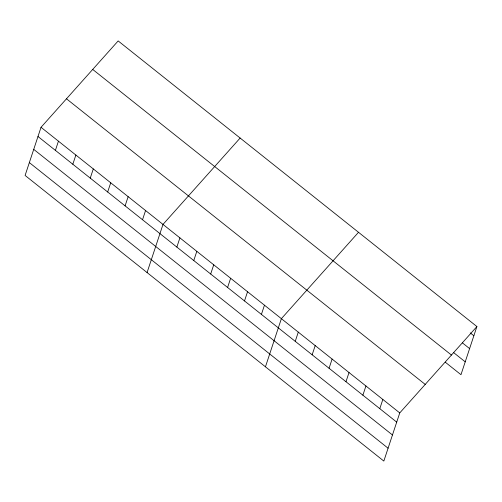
<?xml version="1.0" encoding="UTF-8"?>
<svg xmlns="http://www.w3.org/2000/svg" width="502" height="502" viewBox="0 0 502 502"><rect width="100%" height="100%" fill="white"/><g stroke="black" fill="none" stroke-linecap="round" stroke-linejoin="round"><path stroke-width="0.75" d="M41.026 127.301L25.1 175.449L383.835 461.068L399.755 412.92L476.9 326.551L118.165 40.932L41.026 127.301L399.755 412.92M55.402 150.38L58.445 141.175M72.828 164.254L75.871 155.049M90.253 178.122L93.297 168.923M107.679 191.996L110.722 182.797M125.098 205.87L128.142 196.665M142.524 219.744L145.567 210.539M147.067 272.561L162.993 224.413L240.138 138.044M176.861 247.078L179.904 237.879M193.772 260.544L196.815 251.345M210.683 274.01L213.726 264.805M227.594 287.477L230.638 278.271M244.505 300.943L247.549 291.737M261.416 314.403L264.466 305.203M265.451 366.811L281.377 318.663L358.516 232.294M295.245 341.335L298.288 332.129M312.156 354.801L315.2 345.596M329.067 368.261L332.111 359.062M345.978 381.727L349.022 372.528M362.89 395.193L365.933 385.988M379.801 408.659L382.844 399.454M476.9 326.551L460.974 374.699L445.274 362.193M470.23 332.87L473.857 335.75M462.361 342.835L469.608 348.601M453.752 352.711L465.228 361.848M92.707 69.433L451.442 355.052M66.484 98.8L425.213 384.419M37.983 136.506L396.712 422.126M33.728 149.358L392.464 434.977M29.348 162.598L388.084 448.217"/></g></svg>
